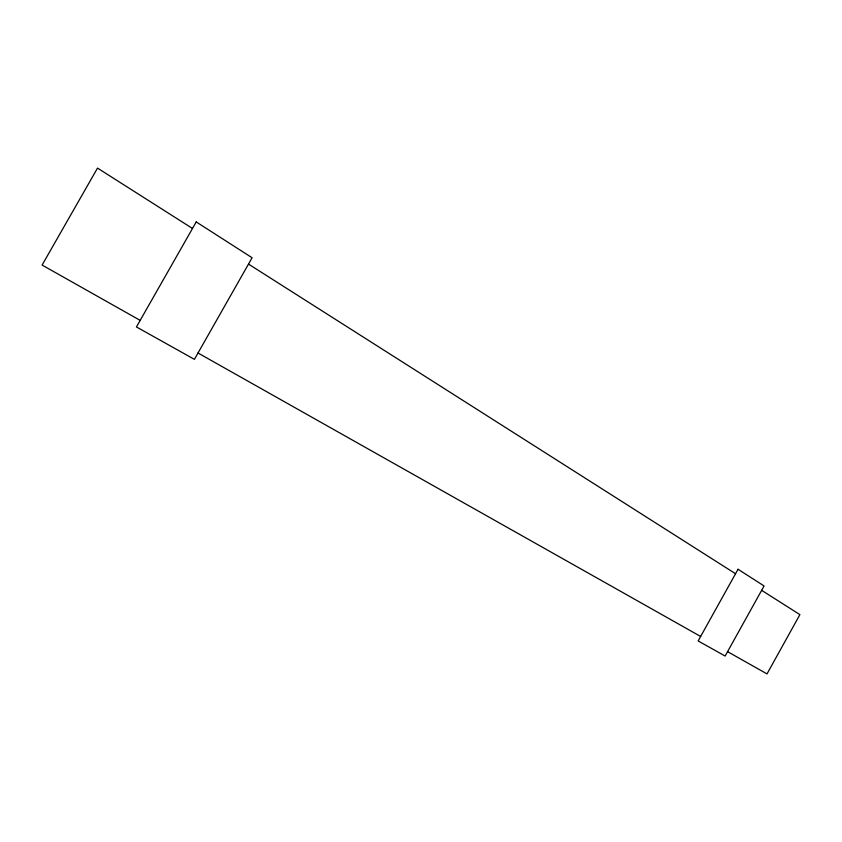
<?xml version="1.0" encoding="UTF-8"?>
<svg xmlns="http://www.w3.org/2000/svg" width="842" height="842" viewBox="0 0 842 842"><rect width="100%" height="100%" fill="white"/><g stroke="black" fill="none" stroke-linecap="round" stroke-linejoin="round"><path stroke-width="1.26" d="M140.182 320.381L42.1 265.062L97.514 168.095L192.492 228.477M198.017 352.998L700.649 636.468M727.562 651.655L767.009 673.905L799.9 614.639L761.652 590.326M248.506 264.093L735.55 573.739M738.045 569.255L698.144 640.951L725.13 656.044L764.083 585.958L738.045 569.255M196.218 221.93L136.436 326.949L194.407 359.355L252.105 257.757L196.218 221.93"/></g></svg>
